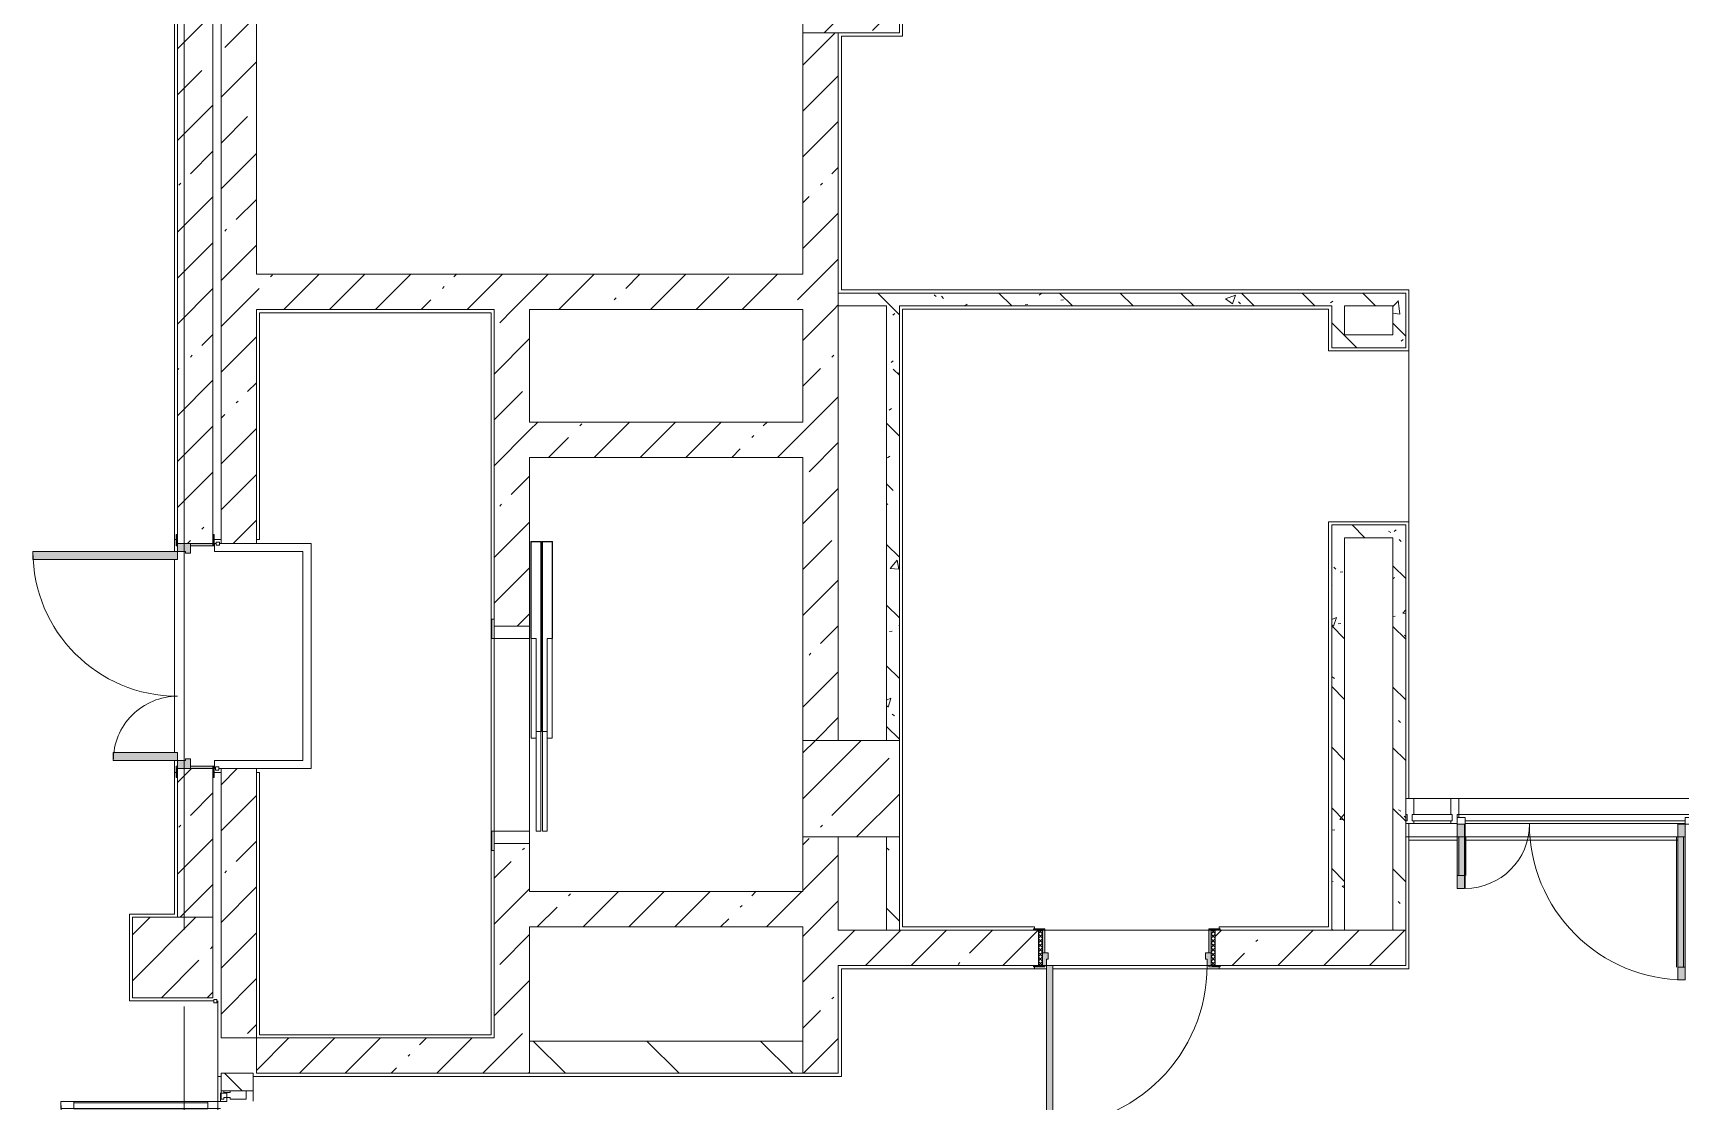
# Model space of a CAD drawing. Header units: millimetres. Extents: x 81676 to 276943, y -8553 to 29000.
# Drawn here: x 185333 to 195580, y 10057 to 16700 of the extents above; entities that cross this region are included whole.
import ezdxf

# ---------------------------------------------------------------- set-up
doc = ezdxf.new("R2010")
doc.units = ezdxf.units.MM
doc.linetypes.add('Осевая', pattern=[3175, 635, -476.25, 1587.5, -476.25])
for name, color, linetype, lineweight, true_color in [('A-DETL-GENF-4', 7, 'Continuous', 5, 0xaaaaaa), ('A-DETL-GENF-5', 7, 'Continuous', 5, 0xe2e2e2), ('A-DOOR-3', 7, 'Continuous', 5, 0xe2e2e2), ('A-DOOR-4', 7, 'Continuous', 5, 0xaaaaaa), ('A-DOOR-FRAM-2', 7, 'Continuous', 5, 0xe2e2e2), ('A-DOOR-FRAM-3', 7, 'Continuous', 5, 0xaaaaaa), ('A-FLOR-3', 7, 'Continuous', 5, 0xaaaaaa), ('I-WALL-5', 7, 'Continuous', 5, 0x787878)]:
    doc.layers.add(name, color=color, linetype=linetype, lineweight=lineweight, true_color=true_color)
for name, color, linetype, lineweight in [('A-GLAZ-CURT-1', 7, 'Continuous', 5), ('A-GLAZ-CWMG-2', 7, 'Continuous', 5), ('A-WALL', 7, 'Continuous', 9), ('A-WALL-6', 7, 'Continuous', 5), ('I-WALL-3', 7, 'Continuous', 5), ('S-COLS-1', 7, 'Continuous', 5), ('S-STRS-MBND-1', 7, 'Continuous', 5), ('Оси', 7, 'Continuous', 9), ('Оси-2', 7, 'Осевая', 9)]:
    doc.layers.add(name, color=color, linetype=linetype, lineweight=lineweight)
pattern_1 = [(45, (147962.96, 0), (-285.123, 285.123), []), (45, (148248.1, 0), (-285.123, 285.123), [504.031, -100.806, 16.764, -84.042])]
pattern_2 = [(135, (147962.96, 0), (-377.171, -377.171), [533.4, -88.9, 17.78, -88.9]), (135, (147962.96, 376.94), (-377.171, -377.171), []), (50, (147962.96, 0), (637.6445, -55.7866), [66.675, -733.425]), (355, (147962.96, 0), (-123.349, 668.699), [53.34, -586.74]), (100.451, (148016.1, -4.65), (514.299, 612.908), [56.665, -623.315]), (46.184, (147963, 177.8), (948.776, -147.15), [100.012, -1100.137]), (96.636, (148042, 165.5), (830.909, 865.997), [84.998, -934.973]), (351.184, (147963, 177.8), (830.918, 865.988), [80.01, -880.11]), (21, (148051.86, 133.35), (530.6506, -357.928), [66.675, -733.425]), (326, (148051.86, 133.35), (216.308, 644.6585), [53.34, -586.74]), (71.451, (148096.1, 103.5), (746.9596, 286.724), [56.665, -623.315]), (37.5, (147962.96, 0), (10.8105, 295.9426), [16.764, -562.864, 16.764, -578.866, -588.962]), (37.5, (147962.96, 0), (10.8105, 295.9426), [-1175.258, 16.764, -572.198]), (7.5, (147962.96, 0), (233.8692, 350.6318), [16.764, -322.834, 16.764, -549.529, -224.472]), (7.5, (147962.96, 0), (233.8692, 350.6318), [-905.891, 16.764, -207.708]), (327.5, (147764.71, 0), (474.5678, -20.0513), [16.764, -205.486, 16.764, -676.656, -920.115]), (327.5, (147764.71, 0), (474.5678, -20.0513), [-915.67, 16.764, -903.351]), (317.5, (147675.8, 0), (518.452, 88.9934), [16.764, -272.161, 16.764, -443.738, -653.415]), (317.5, (147675.8, 0), (518.452, 88.9934), [-749.427, 16.764, -636.651])]
pattern_3 = [(135, (147962.96, 0), (-353.5534, -353.5534), [])]

# ---------------------------------------------------------------- blocks, each defined once
blk = doc.blocks.new('BSC_Колонна _Прямоугольная - 600х600-V50-1_6_3_птичка')
at = {"layer": 'S-COLS-1'}
h = blk.add_hatch(dxfattribs=at)
h.set_pattern_fill('FP_84', color=256, style=0, pattern_type=2)
h.set_pattern_definition([(45, (-42460, -17000), (-285.123, 285.123), []), (45, (-42174.88, -17000), (-285.123, 285.123), [504.031, -100.806, 16.764, -84.042])])
h.paths.add_polyline_path([(-60, -300), (300, -300), (300, 300), (-300, 300), (-300, -300)])
for p, q in [((300, 300), (-300, 300)), ((-300, 300), (-300, -300)), ((300, -300), (300, 300)), ((-300, -300), (300, -300))]:
    blk.add_line(p, q, dxfattribs=at)
blk = doc.blocks.new('110_Дверь_СКБ_1Ст_Внутренняя1 - Д-11 1100x2100h_кладовые _все__ коридор _между помещениями блока столовой__ моечные _все_-32089417-1_6_3_птичка')
at = {"layer": 'A-DOOR-3'}
h = blk.add_hatch(color=256, dxfattribs=at)
h.paths.add_polyline_path([(522.5, 110), (512.5, 110), (512.5, 70), (502.5, 70), (502.5, 30), (537.5, 30), (537.5, 110)])
h.paths.add_polyline_path([(-497.5, 110), (-512.5, 110), (-512.5, 30), (-477.5, 30), (-477.5, 70), (-487.5, 70), (-487.5, 110)])
at = {"layer": 'A-DOOR-4'}
h = blk.add_hatch(dxfattribs=at)
h.set_pattern_fill('FP_101', color=256, style=0, pattern_type=2)
h.set_pattern_definition([(135, (1751.41, 174.685), (-14.14214, -14.14214), []), (225, (1751.41, 174.685), (14.14214, -14.14214), [])])
h.paths.add_polyline_path([(537.5, 110), (537.5, -110), (562.5, -110), (562.5, 110)])
at = {"layer": 'A-DOOR-FRAM-2'}
for points in [[(512.5, 1110), (472.5, 1110), (472.5, 110), (512.5, 110), (512.5, 1030.8)], [(-537.5, 118), (-567.5, 118), (-562.5, 110), (-497.5, 115.3), (-497.5, 118), (-517.5, 118)], [(562.5, 118), (522.5, 118), (522.5, 110), (592.5, 110), (587.5, 118)], [(-512.5, 30), (-512.5, -110), (-497.5, -110), (-497.5, 30)], [(522.5, 30), (522.5, -110), (537.5, -110), (537.5, 30)], [(-567.5, -110), (-562.5, -118), (-497.5, -118), (-497.5, -110), (-562.5, -110)], [(537.5, -110), (522.5, -115.3), (522.5, -118), (592.5, -118), (587.5, -110), (562.5, -110)]]:
    blk.add_hatch(color=256, dxfattribs=at).paths.add_polyline_path(points)
at = {"layer": 'A-DOOR-FRAM-3'}
h = blk.add_hatch(dxfattribs=at)
h.set_pattern_fill('FP_102', color=256, style=0, pattern_type=2)
h.set_pattern_definition([(45, (-371.384, 174.685), (-14.1421, 14.1421), []), (135, (-371.384, 174.685), (-14.1421, -14.1421), [])])
h.paths.add_polyline_path([(-512.5, 110), (-537.5, 110), (-537.5, -110), (-512.5, -110), (-512.5, 16)])
at = {"layer": 'A-DOOR-4'}
for p, q in [((512.5, 1110), (472.5, 1110)), ((472.5, 1110), (472.5, 110)), ((512.5, 110), (512.5, 1110)), ((472.5, 110), (512.5, 110))]:
    blk.add_line(p, q, dxfattribs=at)
blk.add_arc((512.5, 110), 1000, 90, 180, dxfattribs=at)
at = {"layer": 'A-DOOR-FRAM-3'}
for p, q in [((-497.5, 118), (-567.5, 118)), ((-567.5, 118), (-567.5, 110)), ((-567.5, 110), (-497.5, 110)), ((-512.5, 110), (-537.5, 110)), ((-537.5, 110), (-537.5, -110)), ((-487.5, 110), (-512.5, 110)), ((-512.5, 110), (-512.5, 30)), ((-512.5, -110), (-512.5, 110)), ((-497.5, 110), (-512.5, 110)), ((-512.5, 110), (-512.5, 109)), ((-512.5, 109), (-497.5, 109)), ((-497.5, 110), (-497.5, 118)), ((-497.5, 109), (-497.5, 110)), ((-487.5, 70), (-487.5, 110)), ((512.5, 110), (512.5, 70)), ((537.5, 110), (512.5, 110)), ((592.5, 118), (522.5, 118)), ((522.5, 118), (522.5, 110)), ((537.5, 110), (522.5, 110)), ((522.5, 110), (522.5, 109)), ((522.5, 110), (592.5, 110)), ((522.5, 109), (537.5, 109)), ((537.5, 30), (537.5, 110)), ((562.5, 110), (537.5, 110)), ((537.5, 110), (537.5, -110)), ((537.5, 109), (537.5, 110)), ((562.5, -110), (562.5, 110)), ((592.5, 110), (592.5, 118)), ((-512.5, 30), (-477.5, 30)), ((-497.5, 30), (-512.5, 30)), ((-512.5, 30), (-512.5, -110)), ((-497.5, -110), (-497.5, 30)), ((-477.5, 70), (-487.5, 70)), ((-477.5, 30), (-477.5, 70)), ((512.5, 70), (502.5, 70)), ((502.5, 70), (502.5, 30)), ((502.5, 30), (537.5, 30)), ((537.5, 30), (522.5, 30)), ((522.5, 30), (522.5, -110)), ((537.5, -110), (537.5, 30)), ((-497.5, -110), (-567.5, -110)), ((-567.5, -110), (-567.5, -118)), ((-567.5, -118), (-497.5, -118)), ((-537.5, -110), (-512.5, -110)), ((-512.5, -110), (-497.5, -110)), ((-497.5, -118), (-497.5, -110)), ((522.5, -110), (537.5, -110)), ((592.5, -110), (522.5, -110)), ((522.5, -110), (522.5, -118)), ((522.5, -118), (592.5, -118)), ((537.5, -110), (562.5, -110)), ((592.5, -118), (592.5, -110))]:
    blk.add_line(p, q, dxfattribs=at)
blk = doc.blocks.new('Дверь_Витражная_остекление_ - ДВН_ДАО_Главный вход_1800 в свету 5-32258809-1_6_3_птичка')
at = {"layer": 'A-DETL-GENF-4'}
for p, q in [((-993, -1013), (-993, -21)), ((-993, -21), (-993, -1013)), ((-993, -100), (-948, -100)), ((-983, -933), (-983, -100)), ((-948, -1013), (-948, -21)), ((-948, -1013), (-948, -21)), ((-939, -933), (-939, -100)), ((989, -933), (989, -100)), ((998, -1013), (998, -20)), ((998, -20), (998, -1013)), ((1043, -100), (998, -100)), ((1033, -933), (1033, -100)), ((1043, -1013), (1043, -20)), ((1043, -1013), (1043, -20)), ((-993, -933), (-948, -933)), ((-993, -1013), (-948, -1013)), ((-993, -1013), (-948, -1013)), ((1043, -933), (998, -933)), ((1043, -1013), (998, -1013)), ((998, -1013), (1043, -1013))]:
    blk.add_line(p, q, dxfattribs=at)
at = {"layer": 'A-DOOR-4'}
for p, q in [((-1043, 20), (-993, 20)), ((-1043, -20), (-1043, 20)), ((-993, 20), (-993, -20)), ((993, 20), (1043, 20)), ((993, -20), (993, 20)), ((1043, 20), (1043, -20)), ((-993, -20), (-1043, -20)), ((-993, -1013), (-993, -21)), ((1043, -20), (993, -20)), ((993, -1013), (993, -21))]:
    blk.add_line(p, q, dxfattribs=at)
for centre, start, end in [((-993, -20), 270, 0), ((993, -20), 180, 270)]:
    blk.add_arc(centre, 993, start, end, dxfattribs=at)
blk = doc.blocks.new('110_Дверь_СКБ_2Ст - Д-2 1450x2100h_Лестничная клетка EIS60-31891763-1_6_3_птичка')
at = {"layer": 'A-DOOR-3'}
for points in [[(612.5, 1010), (612.5, 110), (662.5, 110), (662.5, 1010)], [(-637.5, 110), (-587.5, 110), (-587.5, 510), (-637.5, 510), (-637.5, 130)], [(697.5, -110), (712.5, -110), (712.5, 30), (697.5, 30)]]:
    blk.add_hatch(color=256, dxfattribs=at).paths.add_polyline_path(points)
h = blk.add_hatch(color=256, dxfattribs=at)
h.paths.add_polyline_path([(-687.5, 110), (-687.5, 30), (-627.5, 30), (-627.5, 60), (-637.5, 60), (-637.5, 110), (-657.8, 110)])
h.paths.add_polyline_path([(652.5, 60), (652.5, 30), (712.5, 30), (712.5, 110), (662.5, 110), (662.5, 60)])
at = {"layer": 'A-DOOR-FRAM-2'}
for points in [[(-742.5, 118), (-742.5, 110), (-672.5, 115.4), (-672.5, 118), (-712.5, 118)], [(697.5, 110), (767.5, 110), (767.5, 118), (697.5, 118)], [(-687.5, -110), (-672.5, -110), (-672.5, 30), (-687.5, 30)], [(-742.5, -118), (-672.5, -118), (-672.5, -110), (-742.5, -110)], [(697.5, -110), (697.5, -118), (767.5, -118), (767.5, -110), (712.5, -110)]]:
    blk.add_hatch(color=256, dxfattribs=at).paths.add_polyline_path(points)
at = {"layer": 'A-DOOR-4'}
for p, q in [((662.5, 1010), (612.5, 1010)), ((612.5, 1010), (612.5, 110)), ((662.5, 110), (662.5, 1010)), ((-637.5, 510), (-637.5, 110)), ((-587.5, 510), (-637.5, 510)), ((-587.5, 110), (-587.5, 510)), ((-637.5, 110), (-587.5, 110)), ((612.5, 110), (662.5, 110))]:
    blk.add_line(p, q, dxfattribs=at)
for centre, radius, start, end in [((662.5, 110), 900, 90, 180), ((-637.5, 110), 400, 360, 90)]:
    blk.add_arc(centre, radius, start, end, dxfattribs=at)
at = {"layer": 'A-DOOR-FRAM-3'}
for p, q in [((-672.5, 118), (-742.5, 118)), ((-742.5, 118), (-742.5, 110)), ((-742.5, 110), (-672.5, 110)), ((-637.5, 110), (-687.5, 110)), ((-687.5, 110), (-687.5, 30)), ((-672.5, 110), (-672.5, 118)), ((-637.5, 60), (-637.5, 110)), ((662.5, 110), (662.5, 60)), ((712.5, 110), (662.5, 110)), ((767.5, 118), (697.5, 118)), ((697.5, 118), (697.5, 110)), ((697.5, 110), (767.5, 110)), ((712.5, 30), (712.5, 110)), ((767.5, 110), (767.5, 118)), ((-687.5, 30), (-627.5, 30)), ((-672.5, 30), (-687.5, 30)), ((-687.5, 30), (-687.5, -110)), ((-672.5, -110), (-672.5, 30)), ((-627.5, 60), (-637.5, 60)), ((-627.5, 30), (-627.5, 60)), ((662.5, 60), (652.5, 60)), ((652.5, 60), (652.5, 30)), ((652.5, 30), (712.5, 30)), ((712.5, 30), (697.5, 30)), ((697.5, 30), (697.5, -110)), ((712.5, -110), (712.5, 30)), ((-672.5, -110), (-742.5, -110)), ((-742.5, -110), (-742.5, -118)), ((-742.5, -118), (-672.5, -118)), ((-687.5, -110), (-672.5, -110)), ((-672.5, -118), (-672.5, -110)), ((697.5, -110), (712.5, -110)), ((767.5, -110), (697.5, -110)), ((697.5, -110), (697.5, -118)), ((697.5, -118), (767.5, -118)), ((767.5, -118), (767.5, -110))]:
    blk.add_line(p, q, dxfattribs=at)
blk = doc.blocks.new('BSC_Колонна _Прямоугольная - 500х500-V149-1_6_3_птичка')
at = {"layer": 'S-COLS-1'}
h = blk.add_hatch(dxfattribs=at)
h.set_pattern_fill('FP_165', color=256, style=0, pattern_type=2)
h.set_pattern_definition([(45, (-38240, -10950), (-285.123, 285.123), []), (45, (-37954.88, -10950), (-285.123, 285.123), [504.031, -100.806, 16.764, -84.042])])
h.paths.add_polyline_path([(-250, -250), (250, -250), (250, 250), (-250, 250), (-250, -70)])
for p, q in [((250, 250), (-250, 250)), ((-250, 250), (-250, -250)), ((250, -250), (250, 250)), ((-250, -250), (250, -250))]:
    blk.add_line(p, q, dxfattribs=at)
blk = doc.blocks.new('DOR_Дверь лифта - 1350х2050h-V155-1_6_3_птичка')
at = {"layer": 'A-DOOR-4'}
for p, q in [((-600, 125), (-720, 125)), ((-720, 125), (-720, 110)), ((-720, 110), (-600, 110)), ((-675, 110), (-675, -110)), ((-600, 110), (-675, 110)), ((-600, 110), (-600, 125)), ((600, 110), (-600, 110)), ((-600, 110), (-600, -110)), ((720, 125), (600, 125)), ((600, 125), (600, 110)), ((600, -110), (600, 110)), ((675, 110), (600, 110)), ((600, 110), (720, 110)), ((675, -110), (675, 110)), ((720, 110), (720, 125)), ((-675, -110), (-600, -110)), ((-600, -110), (600, -110)), ((-600, -150), (-600, -180)), ((20, -150), (-600, -150)), ((-600, -180), (20, -180)), ((-600, -190), (-600, -220)), ((20, -190), (-600, -190)), ((-20, -120), (-20, -150)), ((600, -120), (-20, -120)), ((-20, -150), (600, -150)), ((20, -180), (20, -150)), ((20, -220), (20, -190)), ((600, -110), (675, -110)), ((600, -150), (600, -120)), ((-600, -220), (20, -220)), ((-20, -220), (-20, -250)), ((600, -220), (-20, -220)), ((-20, -250), (600, -250)), ((600, -250), (600, -220))]:
    blk.add_line(p, q, dxfattribs=at)
at = {"layer": 'A-DOOR-FRAM-3'}
for p, q in [((1200, -180), (20, -180)), ((20, -180), (20, -183)), ((20, -183), (1203, -183)), ((1203, -187), (20, -187)), ((20, -187), (20, -190)), ((20, -190), (1200, -190)), ((600, -117), (600, -120)), ((1203, -117), (600, -117)), ((600, -120), (1200, -120)), ((1200, -120), (1200, -180)), ((1200, -190), (1200, -250)), ((1203, -183), (1203, -117)), ((1203, -253), (1203, -187)), ((600, -250), (600, -253)), ((1200, -250), (600, -250)), ((600, -253), (1203, -253))]:
    blk.add_line(p, q, dxfattribs=at)
blk = doc.blocks.new('Прямоугольный импост - Импост структурный с накладкой - 160мм Темный-32469899-1_6_3_птичка')
at = {"layer": 'A-GLAZ-CWMG-2'}
for p, q in [((0, 17), (-50, 17)), ((-50, 17), (-50, 0)), ((-50, 0), (-40, 0)), ((-40, 0), (-40, -40)), ((-10, -40), (-10, 0)), ((-10, 0), (0, 0)), ((0, 0), (0, 17)), ((-40, -40), (-50, -40)), ((-50, -40), (-50, -140)), ((0, -40), (-10, -40)), ((0, -140), (0, -40)), ((-50, -140), (0, -140))]:
    blk.add_line(p, q, dxfattribs=at)
blk = doc.blocks.new('Прямоугольный импост - Импост структурный с накладкой - 160мм Темный-32467808-1_6_3_птичка')
at = {"layer": 'A-GLAZ-CWMG-2'}
for p, q in [((-50, 40), (-50, 140)), ((-50, 140), (0, 140)), ((0, 140), (0, 40)), ((-40, 40), (-50, 40)), ((-50, -17), (-50, 0)), ((-50, 0), (-40, 0)), ((-40, 0), (-40, 40)), ((-10, 40), (-10, 0)), ((0, 40), (-10, 40)), ((-10, 0), (0, 0)), ((0, 0), (0, -17)), ((0, -17), (-50, -17))]:
    blk.add_line(p, q, dxfattribs=at)
blk = doc.blocks.new('Системная панель - Стекло - 40мм-32785804-1_6_3_птичка')
at = {"layer": 'A-GLAZ-CURT-1'}
for p, q in [((125, 0), (-125, 0)), ((-125, 0), (-125, -40)), ((125, -40), (125, 0)), ((-125, -40), (125, -40))]:
    blk.add_line(p, q, dxfattribs=at)
blk = doc.blocks.new('Дверь_Витражная_остекление_ - В-9-32786634-1_6_3_птичка')
at = {"layer": 'A-DETL-GENF-5'}
for points in [[(-639.5, 989), (-684.5, 989), (-684.5, 20), (-639.5, 20), (-639.5, 920)], [(689.5, 420), (689.5, 20), (734.5, 20), (734.5, 420)]]:
    blk.add_hatch(color=256, dxfattribs=at).paths.add_polyline_path(points)
at = {"layer": 'A-DETL-GENF-4'}
for p, q in [((-684.5, 989), (-639.5, 989)), ((-684.5, 989), (-684.5, 20)), ((-639.5, 989), (-684.5, 989)), ((-684.5, 989), (-684.5, 20)), ((-639.5, 989), (-639.5, 20)), ((-639.5, 20), (-639.5, 989)), ((-684.5, 909), (-639.5, 909)), ((-674.5, 909), (-674.5, 100)), ((-630.5, 909), (-630.5, 100)), ((734.5, 420), (689.5, 420)), ((689.5, 420), (689.5, 20)), ((734.5, 420), (689.5, 420)), ((689.5, 420), (689.5, 20)), ((734.5, 420), (734.5, 20)), ((734.5, 20), (734.5, 420)), ((680.5, 340), (680.5, 100)), ((734.5, 340), (689.5, 340)), ((724.5, 340), (724.5, 100)), ((-684.5, 100), (-639.5, 100)), ((-639.5, 20), (-684.5, 20)), ((-684.5, 20), (-639.5, 20)), ((734.5, 100), (689.5, 100))]:
    blk.add_line(p, q, dxfattribs=at)
at = {"layer": 'A-DOOR-4'}
for p, q in [((-684.5, 989), (-684.5, 20)), ((684.5, 420), (684.5, 20)), ((-684.5, 20), (-734.5, 20)), ((-734.5, 20), (-734.5, -20)), ((-684.5, -20), (-684.5, 20)), ((734.5, 20), (684.5, 20)), ((684.5, 20), (684.5, -20)), ((734.5, -20), (734.5, 20)), ((-734.5, -20), (-684.5, -20)), ((684.5, -20), (734.5, -20))]:
    blk.add_line(p, q, dxfattribs=at)
for centre, radius, start, end in [((-684.5, 20), 969, 360, 90), ((684.5, 20), 400, 90, 180)]:
    blk.add_arc(centre, radius, start, end, dxfattribs=at)
blk = doc.blocks.new('Прямоугольный импост - Импост структурный с накладкой - 160мм Темный-32786259-1_6_3_птичка')
at = {"layer": 'A-GLAZ-CWMG-2'}
for p, q in [((46240, 11940), (47689, 11940)), ((46240, 11820), (46240, 11840)), ((46240, 11840), (47689, 11840)), ((46280, 11800), (47649, 11800)), ((47689, 11840), (47689, 11820)), ((46280, 11783), (47649, 11783))]:
    blk.add_line(p, q, dxfattribs=at)
blk = doc.blocks.new('Прямоугольный импост - Импост структурный с накладкой - 160мм Темный-32785802-1_6_3_птичка')
at = {"layer": 'A-GLAZ-CWMG-2'}
for p, q in [((45960, 11940), (46190, 11940)), ((45960, 11783), (46190, 11783))]:
    blk.add_line(p, q, dxfattribs=at)
blk = doc.blocks.new('Прямоугольный импост - Импост структурный с накладкой - 160мм Темный-V172-1_6_3_птичка')
at = {"layer": 'A-GLAZ-CWMG-2'}
for p, q in [((-25, 40), (-25, 140)), ((-25, 140), (25, 140)), ((25, 140), (25, 40)), ((-15, 40), (-25, 40)), ((-15, 20), (-15, 40)), ((15, 40), (15, 0)), ((25, 40), (15, 40)), ((15, 0), (25, 0)), ((25, 0), (25, -17)), ((25, -17), (-15, -17))]:
    blk.add_line(p, q, dxfattribs=at)

msp = doc.modelspace()

# ---------------------------------------------------------------- hatches: boundary and pattern name
at = {"layer": 'I-WALL-3'}
h = msp.add_hatch(dxfattribs=at)
h.set_pattern_fill('FP_34', color=256, style=0, pattern_type=2)
h.set_pattern_definition(pattern_1)
h.paths.add_polyline_path([(186453, 15200), (186453, 21575.3), (186233, 21575.3), (186233, 15200)])
h.paths.add_polyline_path([(186453, 22975.3), (186453, 23400), (186233, 23400), (186233, 22975.3)])
h = msp.add_hatch(dxfattribs=at)
h.set_pattern_fill('FP_34', color=256, style=0, pattern_type=2)
h.set_pattern_definition(pattern_1)
h.paths.add_polyline_path([(186723, 10450), (186720.9, 12125), (186503, 12125), (186503, 10450)])
h.paths.add_polyline_path([(186503, 13525), (186723, 13525), (186723, 21575.3), (186503, 21575.3), (186503, 15593.2)])
h.paths.add_polyline_path([(186673, 22975.3), (186723, 22975.3), (186723, 23420.3), (186503, 23420.3), (186503, 22975.3), (186643, 22975.3)])
h = msp.add_hatch(dxfattribs=at)
h.set_pattern_fill('FP_34', color=256, style=0, pattern_type=2)
h.set_pattern_definition(pattern_1)
h.paths.add_polyline_path([(190123, 15200), (190343, 15200), (190343, 16700), (190123, 16700), (190123, 15593.2)])
h = msp.add_hatch(dxfattribs=at)
h.set_pattern_fill('FP_34', color=256, style=0, pattern_type=2)
h.set_pattern_definition(pattern_1)
h.paths.add_polyline_path([(186399.1, 11200), (186453, 11200), (186453, 12125), (186233, 12125), (186233, 11200)])
h.paths.add_polyline_path([(186453, 13525), (186453, 15200), (186233, 15200), (186233, 13525), (186313, 13525)])
h = msp.add_hatch(dxfattribs=at)
h.set_pattern_fill('FP_34', color=256, style=0, pattern_type=2)
h.set_pattern_definition(pattern_1)
h.paths.add_polyline_path([(186723, 14980), (190343, 14980), (190343, 15200), (186723, 15200)])
h = msp.add_hatch(dxfattribs=at)
h.set_pattern_fill('FP_34', color=256, style=0, pattern_type=2)
h.set_pattern_definition(pattern_1)
h.paths.add_polyline_path([(188423, 14280), (188423, 14980), (188203, 14979.6), (188203, 14280)])
h = msp.add_hatch(dxfattribs=at)
h.set_pattern_fill('FP_34', color=256, style=0, pattern_type=2)
h.set_pattern_definition(pattern_1)
h.paths.add_polyline_path([(190343, 12300), (190343, 14980), (190123, 14980), (190123, 12300)])
h = msp.add_hatch(dxfattribs=at)
h.set_pattern_fill('FP_34', color=256, style=0, pattern_type=2)
h.set_pattern_definition(pattern_1)
h.paths.add_polyline_path([(188203, 10230), (188423, 10230), (188423, 11660), (188203, 11660), (188203, 10430)])
h.paths.add_polyline_path([(188203, 13010), (188423, 13010), (188423, 14280), (188203, 14280), (188203, 13293.6)])
h = msp.add_hatch(dxfattribs=at)
h.set_pattern_fill('FP_34', color=256, style=0, pattern_type=2)
h.set_pattern_definition(pattern_1)
h.paths.add_polyline_path([(189665.6, 14060), (190123, 14060), (190123, 14280), (188423, 14280), (188423, 14060), (188874.4, 14060)])
h = msp.add_hatch(dxfattribs=at)
h.set_pattern_fill('FP_34', color=256, style=0, pattern_type=2)
h.set_pattern_definition(pattern_1)
h.paths.add_polyline_path([(190123, 10230), (190343, 10230), (190343, 11700), (190123, 11700), (190123, 10430)])
h = msp.add_hatch(dxfattribs=at)
h.set_pattern_fill('FP_34', color=256, style=0, pattern_type=2)
h.set_pattern_definition(pattern_1)
h.paths.add_polyline_path([(190123, 11140), (190123, 11360), (188423, 11360), (188423, 11140), (189665.6, 11140)])
h = msp.add_hatch(dxfattribs=at)
h.set_pattern_fill('FP_34', color=256, style=0, pattern_type=2)
h.set_pattern_definition(pattern_1)
h.paths.add_polyline_path([(190343, 10900), (191588, 10900), (191588, 11120), (190343, 11120), (190343, 10994)])
h.paths.add_polyline_path([(193383.5, 10900), (193873, 10900), (193873, 11120), (192688, 11120), (192688, 10900), (192718, 10900)])
h = msp.add_hatch(dxfattribs=at)
h.set_pattern_fill('FP_34', color=256, style=0, pattern_type=2)
h.set_pattern_definition(pattern_1)
h.paths.add_polyline_path([(186723, 10230), (188203, 10230), (188203, 10450), (186723, 10450)])
h = msp.add_hatch(dxfattribs=at)
h.set_pattern_fill('FP_64', color=256, style=0, pattern_type=2)
h.set_pattern_definition(pattern_3)
h.paths.add_polyline_path([(190123, 10230), (190123, 10430), (188423, 10430), (188423, 10230), (189665.6, 10230)])
h = msp.add_hatch(dxfattribs=at)
h.set_pattern_fill('FP_64', color=256, style=0, pattern_type=2)
h.set_pattern_definition(pattern_3)
h.paths.add_polyline_path([(186703, 7900), (186703, 7990), (186503, 7990), (186503, 7900)])
h.paths.add_polyline_path([(186703, 10120), (186703, 10230), (186503, 10230), (186503, 10120)])
at = {"layer": 'I-WALL-5'}
h = msp.add_hatch(dxfattribs=at)
h.set_pattern_fill('FP_63', color=256, style=0, pattern_type=2)
h.set_pattern_definition(pattern_2)
h.paths.add_polyline_path([(193413, 15002.5), (193873, 15002.5), (193867.5, 15082.5), (190343, 15082.5), (190343, 15002.5), (193393, 15002.5)])
h = msp.add_hatch(dxfattribs=at)
h.set_pattern_fill('FP_63', color=256, style=0, pattern_type=2)
h.set_pattern_definition(pattern_2)
h.paths.add_polyline_path([(190723, 11120), (190723, 11700), (190643, 11700), (190643, 11120)])
h.paths.add_polyline_path([(190723, 12300), (190723, 15002.5), (190643, 15002.5), (190643, 12300)])
h = msp.add_hatch(dxfattribs=at)
h.set_pattern_fill('FP_63', color=256, style=0, pattern_type=2)
h.set_pattern_definition(pattern_2)
h.paths.add_polyline_path([(193476.9, 14742.5), (193493, 14742.5), (193493, 15002.5), (193413, 15002.5), (193413, 14742.5), (193457.5, 14742.5)])
h = msp.add_hatch(dxfattribs=at)
h.set_pattern_fill('FP_63', color=256, style=0, pattern_type=2)
h.set_pattern_definition(pattern_2)
h.paths.add_polyline_path([(193873, 14822.5), (193873, 15002.5), (193793, 15002.5), (193793, 14822.5)])
h = msp.add_hatch(dxfattribs=at)
h.set_pattern_fill('FP_63', color=256, style=0, pattern_type=2)
h.set_pattern_definition(pattern_2)
h.paths.add_polyline_path([(193873, 14742.5), (193873, 14822.5), (193493, 14818.9), (193493.1, 14742.5)])
h = msp.add_hatch(dxfattribs=at)
h.set_pattern_fill('FP_63', color=256, style=0, pattern_type=2)
h.set_pattern_definition(pattern_2)
h.paths.add_polyline_path([(193413, 13560), (193793, 13560), (193793, 13640), (193413, 13640)])
h = msp.add_hatch(dxfattribs=at)
h.set_pattern_fill('FP_63', color=256, style=0, pattern_type=2)
h.set_pattern_definition(pattern_2)
h.paths.add_polyline_path([(193873, 11120), (193873, 13640), (193793, 13640), (193793, 11120)])
h = msp.add_hatch(dxfattribs=at)
h.set_pattern_fill('FP_63', color=256, style=0, pattern_type=2)
h.set_pattern_definition(pattern_2)
h.paths.add_polyline_path([(193493, 11120), (193493, 13560), (193413, 13560), (193413, 11120)])
at = {"layer": 'S-COLS-1'}
h = msp.add_hatch(dxfattribs=at)
h.set_pattern_fill('FP_34', color=256, style=0, pattern_type=2)
h.set_pattern_definition(pattern_1)
h.paths.add_polyline_path([(190723, 11700), (190723, 12300), (190123, 12300), (190123, 11700), (190643, 11700)])

# ---------------------------------------------------------------- linework, layer by layer
at = {"layer": 'A-FLOR-3'}
for p, q in [((186213, 13475), (186213, 21550.3)), ((190743, 17900), (190743, 16680)), ((190743, 16680), (190363, 16680)), ((190363, 16680), (190363, 15102.5)), ((190363, 15102.5), (193893, 15102.5)), ((193893, 15102.5), (193893, 11940)), ((190743, 14982.5), (190743, 11140)), ((193393, 14982.5), (190743, 14982.5)), ((193393, 14723.6), (193393, 14982.5)), ((188183, 14960), (186743, 14960)), ((186743, 14960), (186743, 13550)), ((188183, 10470), (188183, 14960)), ((193893, 14723.6), (193393, 14723.6)), ((193393, 11140), (193393, 13660)), ((193393, 13660), (193893, 13660)), ((186225, 13550), (186213, 13550)), ((186503, 13550), (186461, 13550)), ((186743, 13550), (186723, 13550)), ((186213, 13425), (186213, 12225)), ((186473.5, 13525), (186463, 13525)), ((186463, 13525), (186463, 13475)), ((186463, 13475), (187013, 13475)), ((186503, 13525), (186493.5, 13525)), ((187063, 13525), (186723, 13525)), ((187013, 13475), (187013, 12175)), ((187063, 12125), (187063, 13525)), ((186213, 11220), (186213, 12175)), ((186213, 12100), (186225, 12100)), ((186461, 12100), (186503, 12100)), ((187013, 12175), (186463, 12175)), ((186463, 12175), (186463, 12125)), ((186488.5, 12125), (186503, 12125)), ((186723, 12125), (187063, 12125)), ((186723, 12100), (186743, 12100)), ((186743, 12100), (186743, 10470)), ((193893, 11783), (193893, 11679)), ((194193, 11680), (193893, 11680)), ((193893, 11680), (193893, 10880)), ((193893, 11679), (194193, 11679)), ((195567, 11680), (194238, 11680)), ((194238, 11679), (195567, 11679)), ((185933, 10680), (185933, 11220)), ((185933, 11220), (186213, 11220)), ((190743, 11140), (191563, 11140)), ((191563, 11140), (191563, 11128)), ((192713, 11128), (192713, 11140)), ((192713, 11140), (193393, 11140)), ((191638, 10880), (190363, 10880)), ((190363, 10880), (190363, 10210)), ((191563, 10892), (191563, 10880)), ((191563, 10880), (191638, 10880)), ((191678, 10880), (192713, 10880)), ((193893, 10880), (191678, 10880)), ((192713, 10880), (192713, 10892)), ((186457.5, 10680), (185933, 10680)), ((186483, 7920), (186483, 10680)), ((186743, 10470), (188183, 10470)), ((186503, 10210), (186483, 10210)), ((190363, 10210), (186703, 10210))]:
    msp.add_line(p, q, dxfattribs=at)
at = {"layer": 'A-WALL'}
for p, q in [((190643, 11120), (190723, 11120)), ((193413, 11120), (193493, 11120)), ((193793, 11120), (193873, 11120)), ((188423, 10430), (188423, 10230)), ((190123, 10230), (190123, 10430))]:
    msp.add_line(p, q, dxfattribs=at)
at = {"layer": 'A-WALL-6'}
for p, q in [((186473.5, 13534), (186473.5, 13514)), ((186493.5, 13534), (186473.5, 13534)), ((186493.5, 13514), (186493.5, 13534)), ((186473.5, 13514), (186493.5, 13514)), ((186488.5, 12136), (186468.5, 12136)), ((186468.5, 12136), (186468.5, 12116)), ((186468.5, 12116), (186488.5, 12116)), ((186488.5, 12116), (186488.5, 12136)), ((186457.5, 10689), (186457.5, 10669)), ((186477.5, 10689), (186457.5, 10689)), ((186457.5, 10669), (186477.5, 10669)), ((186477.5, 10669), (186477.5, 10689))]:
    msp.add_line(p, q, dxfattribs=at)
at = {"layer": 'I-WALL-3'}
for p, q in [((186233, 21575.3), (186233, 13580)), ((186453, 13580), (186453, 21575.3)), ((186503, 21520.3), (186503, 13525)), ((186723, 15200), (186723, 21520.3)), ((190123, 16700), (190123, 15200)), ((190343, 12300), (190343, 16700)), ((190123, 15200), (186723, 15200)), ((193873, 15082.5), (190343, 15082.5)), ((190343, 15082.5), (190343, 15002.5)), ((193873, 14742.5), (193873, 15082.5)), ((186723, 13525), (186723, 14980)), ((186723, 14980), (188203, 14980)), ((188203, 14980), (188203, 13010)), ((188423, 14980), (190123, 14980)), ((188423, 14280), (188423, 14980)), ((190123, 14980), (190123, 14280)), ((190343, 15002.5), (190643, 15002.5)), ((190643, 15002.5), (190643, 12300)), ((190723, 15002.5), (193413, 15002.5)), ((190723, 12300), (190723, 15002.5)), ((193413, 15002.5), (193413, 14742.5)), ((193493, 15002.5), (193793, 15002.5)), ((193493, 14822.5), (193493, 15002.5)), ((193793, 15002.5), (193793, 14822.5)), ((193793, 14822.5), (193493, 14822.5)), ((193413, 14742.5), (193873, 14742.5)), ((190123, 14280), (188423, 14280)), ((188423, 13010), (188423, 14060)), ((188423, 14060), (190123, 14060)), ((190123, 14060), (190123, 12300)), ((193873, 13640), (193413, 13640)), ((193413, 13640), (193413, 11120)), ((193873, 10900), (193873, 13640)), ((193493, 13560), (193793, 13560)), ((193493, 11120), (193493, 13560)), ((193793, 13560), (193793, 11120)), ((186503, 13525), (186723, 13525)), ((188203, 13010), (188423, 13010)), ((190123, 12300), (190343, 12300)), ((190643, 12300), (190723, 12300)), ((186723, 12125), (186503, 12125)), ((186503, 12125), (186503, 10450)), ((186723, 12125), (186723, 10230)), ((186233, 12070), (186233, 11200)), ((186453, 11200), (186453, 12070)), ((190123, 11700), (190123, 11360)), ((190343, 11700), (190123, 11700)), ((190343, 11120), (190343, 11700)), ((190643, 11700), (190643, 11120)), ((190723, 11700), (190643, 11700)), ((190723, 11120), (190723, 11700)), ((194193, 11700), (193873, 11700)), ((195567, 11700), (194238, 11700)), ((188203, 11660), (188203, 10450)), ((188423, 11660), (188203, 11660)), ((188423, 11360), (188423, 11660)), ((190123, 11360), (188423, 11360)), ((188423, 11140), (190123, 11140)), ((188423, 10430), (188423, 11140)), ((190123, 11140), (190123, 10430)), ((190643, 11120), (190343, 11120)), ((191558, 11120), (190723, 11120)), ((191628, 11120), (192648, 11120)), ((193413, 11120), (192718, 11120)), ((193793, 11120), (193493, 11120)), ((190343, 10230), (190343, 10900)), ((190343, 10900), (191558, 10900)), ((192638, 10900), (191678, 10900)), ((192718, 10900), (193873, 10900)), ((186503, 10450), (186723, 10450)), ((188203, 10450), (186723, 10450)), ((190123, 10430), (188423, 10430)), ((186703, 10230), (186503, 10230)), ((186503, 10230), (186503, 10120)), ((186703, 10057.4), (186703, 10230)), ((186723, 10230), (190343, 10230)), ((186503, 10120), (186703, 10120))]:
    msp.add_line(p, q, dxfattribs=at)
at = {"layer": 'S-COLS-1'}
for p, q in [((190643, 12300), (190123, 12300)), ((190123, 12300), (190123, 11700)), ((190723, 12300), (190643, 12300)), ((190723, 11700), (190723, 12300)), ((190123, 11700), (190643, 11700)), ((190643, 11700), (190723, 11700))]:
    msp.add_line(p, q, dxfattribs=at)
at = {"layer": 'S-STRS-MBND-1'}
for p, q in [((186723, 16700), (186723, 15200)), ((190123, 15200), (190123, 16700)), ((186723, 15200), (190123, 15200))]:
    msp.add_line(p, q, dxfattribs=at)
at = {"layer": 'Оси'}
msp.add_line((186273, 11299.7), (186273, 23799.7), dxfattribs=at)
at = {"layer": 'Оси-2'}
msp.add_line((186273, 7947.2), (186273, 11299.7), dxfattribs=at)

# ---------------------------------------------------------------- block references
at = {"layer": 'A-DOOR-4'}
for name, p, rotation in [('110_Дверь_СКБ_2Ст - Д-2 1450x2100h_Лестничная клетка EIS60-31891763-1_6_3_птичка', (186343, 12812.5), 89.99999999999991), ('DOR_Дверь лифта - 1350х2050h-V155-1_6_3_птичка', (188313, 12335), 90), ('Дверь_Витражная_остекление_ - В-9-32786634-1_6_3_птичка', (194927.5, 11800), 180), ('110_Дверь_СКБ_1Ст_Внутренняя1 - Д-11 1100x2100h_кладовые _все__ коридор _между помещениями блока столовой__ моечные _все_-32089417-1_6_3_птичка', (192150.5, 11010), 180), ('Дверь_Витражная_остекление_ - ДВН_ДАО_Главный вход_1800 в свету 5-32258809-1_6_3_птичка', (186520, 9062.5), 269.9999999999999)]:
    msp.add_blockref(name, p, dxfattribs=dict(at, rotation=rotation))
at = {"layer": 'A-GLAZ-CURT-1', "rotation": 180}
msp.add_blockref('Системная панель - Стекло - 40мм-32785804-1_6_3_птичка', (194038, 11800), dxfattribs=at)
at = {"layer": 'A-GLAZ-CWMG-2', "extrusion": (0, 0, -1)}
for name, p in [('Прямоугольный импост - Импост структурный с накладкой - 160мм Темный-32467808-1_6_3_птичка', (-193873, 11800)), ('Прямоугольный импост - Импост структурный с накладкой - 160мм Темный-V172-1_6_3_птичка', (-194178, 11800))]:
    msp.add_blockref(name, p, dxfattribs=at)
at = {"layer": 'A-GLAZ-CWMG-2'}
for name in ['Прямоугольный импост - Импост структурный с накладкой - 160мм Темный-32785802-1_6_3_птичка', 'Прямоугольный импост - Импост структурный с накладкой - 160мм Темный-32786259-1_6_3_птичка']:
    msp.add_blockref(name, (147963, 0), dxfattribs=at)
at = {"layer": 'A-GLAZ-CWMG-2', "rotation": 89.99999999999993}
msp.add_blockref('Прямоугольный импост - Импост структурный с накладкой - 160мм Темный-32469899-1_6_3_птичка', (186520, 10120), dxfattribs=at)
at = {"layer": 'S-COLS-1'}
for name, p in [('BSC_Колонна _Прямоугольная - 600х600-V50-1_6_3_птичка', (190423, 17000)), ('BSC_Колонна _Прямоугольная - 500х500-V149-1_6_3_птичка', (186203, 10950))]:
    msp.add_blockref(name, p, dxfattribs=at)

doc.saveas('drawing.dxf')
